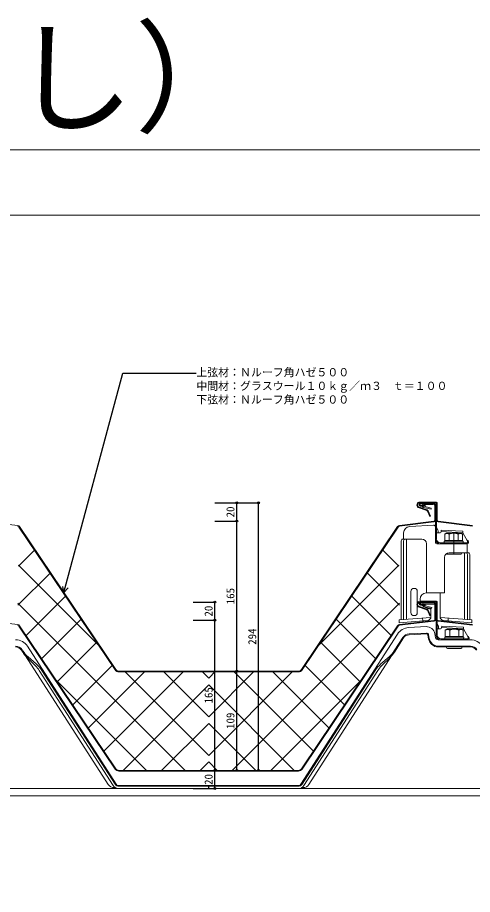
# Model space of a CAD drawing. Units: millimetres at full size, sheet at 1:3. Extents: x -1262 to 3778, y -891 to 1036.
# Drawn here: x 225 to 725, y 73 to 1036 of the extents above; entities that cross this region are included whole.
import ezdxf
from ezdxf.enums import TextEntityAlignment as Align

# ---------------------------------------------------------------- set-up
doc = ezdxf.new("R2010")
doc.units = ezdxf.units.MM
doc.header["$LTSCALE"] = 3
doc.linetypes.add('CHAIN2', pattern=[12, 9, -1, 1, -1])
for name, color, linetype, lineweight in [('0-0_補助1', 4, 'Continuous', 5), ('0-4_寸法線1', 5, 'Continuous', 25), ('0-6_名称1', 5, 'Continuous', 25), ('0-B_屋根1', 6, 'Continuous', 20), ('0-C_屋根2', 3, 'Continuous', 9), ('2-1_裏貼1', 2, 'Continuous', 18), ('2-A_タイトフレーム', 3, 'Continuous', 9), ('2-C_断熱金具', 7, 'Continuous', 5), ('3-0_吊子', 7, 'Continuous', 5), ('4-2_H鋼1', 2, 'Continuous', 18), ('5-B_枠2', 4, 'Continuous', 5)]:
    doc.layers.add(name, color=color, linetype=linetype, lineweight=lineweight)
doc.layers.add('D-C_補助線1', color=4, linetype='Continuous')
doc.styles.add('ＭＳ ゴシック', font='')
doc.styles.get('ＭＳ ゴシック').set_extended_font_data('MS Gothic')

msp = doc.modelspace()

# ---------------------------------------------------------------- linework, layer by layer
at = {"layer": '0-0_補助1'}
msp.add_lwpolyline([(1191.647, 819), (-1194.647, 819), (-1194.647, -819)], dxfattribs=at)
at = {"layer": '0-4_寸法線1'}
for p, q in [((441.851, 502.99), (465.851, 502.99)), ((465.851, 502.99), (489.851, 502.99)), ((465.851, 482.99), (465.851, 502.99)), ((489.851, 208.99), (489.851, 502.99)), ((441.851, 482.99), (465.851, 482.99)), ((441.851, 482.99), (465.851, 482.99)), ((465.851, 317.99), (465.851, 482.99)), ((417.851, 393.99), (441.851, 393.99)), ((441.851, 373.99), (441.851, 393.99)), ((417.851, 373.99), (441.851, 373.99)), ((417.851, 373.99), (441.851, 373.99)), ((441.851, 208.99), (441.851, 373.99)), ((441.851, 317.99), (465.851, 317.99)), ((441.851, 317.99), (465.851, 317.99)), ((465.851, 208.99), (465.851, 317.99)), ((417.851, 208.99), (441.851, 208.99)), ((417.851, 208.99), (441.851, 208.99)), ((441.851, 208.99), (465.851, 208.99)), ((441.851, 188.99), (441.851, 208.99)), ((465.851, 208.99), (489.851, 208.99)), ((417.851, 188.99), (441.851, 188.99))]:
    msp.add_line(p, q, dxfattribs=at)
for centre in [(465.851, 502.99), (489.851, 502.99), (465.851, 482.99), (465.851, 482.99), (441.851, 393.99), (441.851, 373.99), (441.851, 373.99), (465.851, 317.99), (465.851, 317.99), (441.851, 208.99), (441.851, 208.99), (465.851, 208.99), (489.851, 208.99), (441.851, 188.99)]:
    msp.add_circle(centre, 1.05, dxfattribs=at)
at = {"layer": '0-6_名称1'}
for q in [(274.547, 411.017), (280.342, 409.465)]:
    msp.add_line((275.892, 404.445), q, dxfattribs=at)
msp.add_lwpolyline([(275.892, 404.445), (340.446, 645.365), (421.368, 645.365)], dxfattribs=at)
at = {"layer": '0-B_屋根1'}
for p, q in [((667.929, 502.99), (682.429, 502.99)), ((667.929, 502.19), (682.429, 502.19)), ((683.429, 501.19), (683.429, 483.708)), ((684.229, 501.19), (684.229, 483.708)), ((667.929, 500.254), (672.929, 500.254)), ((667.929, 499.454), (672.929, 499.454)), ((672.929, 500.254), (672.929, 499.454)), ((224.967, 478.154), (187.109, 482.716)), ((644.693, 478.155), (682.548, 482.716)), ((644.789, 477.36), (682.548, 481.91)), ((226.432, 476.405), (332.243, 319.396)), ((227.096, 476.853), (332.906, 319.843)), ((642.562, 476.85), (537.019, 319.847)), ((643.226, 476.404), (537.683, 319.401)), ((674.741, 385.385), (665.192, 388.861)), ((665.568, 389.576), (675.015, 386.137)), ((685.229, 394.79), (667.029, 394.79)), ((685.229, 393.99), (667.029, 393.99)), ((667.929, 393.99), (682.429, 393.99)), ((667.929, 393.19), (682.429, 393.19)), ((667.929, 391.254), (672.929, 391.254)), ((667.929, 390.454), (672.929, 390.454)), ((672.929, 391.254), (672.929, 390.454)), ((683.429, 392.19), (683.429, 374.708)), ((684.229, 392.19), (684.229, 374.708)), ((685.429, 374.708), (685.429, 393.79)), ((686.229, 374.708), (686.229, 393.79)), ((676.031, 385.207), (678.814, 379.238)), ((224.967, 369.154), (187.109, 373.716)), ((226.432, 367.405), (332.243, 210.396)), ((227.096, 367.853), (332.906, 210.843)), ((642.562, 367.85), (537.019, 210.847)), ((643.226, 367.404), (537.683, 210.401)), ((644.693, 369.155), (682.548, 373.716)), ((644.789, 368.36), (682.548, 372.91)), ((724.871, 368.36), (687.014, 372.921)), ((724.967, 369.154), (687.109, 373.716)), ((336.379, 317.19), (533.543, 317.19)), ((336.38, 317.99), (533.543, 317.99)), ((336.379, 208.19), (533.543, 208.19)), ((336.38, 208.99), (533.543, 208.99))]:
    msp.add_line(p, q, dxfattribs=at)
msp.add_lwpolyline([(675.306, 384.868), (678.089, 378.9), (678.814, 379.238)], dxfattribs=at)
for centre, radius, start, end in [((667.929, 501.222), 1.768, 90, 270), ((667.929, 501.222), 0.968, 90, 270), ((682.429, 501.19), 1.8, 0, 90), ((682.429, 501.19), 1, 0, 90), ((682.429, 483.708), 1, 276.86999, 0), ((682.429, 483.708), 1.8, 276.86999, 0), ((224.608, 475.176), 2.2, 33.97654, 83.13001), ((224.608, 475.176), 3, 33.97654, 83.13001), ((645.052, 475.176), 3, 96.86999, 146.0895), ((645.052, 475.176), 2.2, 96.86999, 146.0895), ((667.029, 391.541), 3.249, 90, 235.57982), ((667.029, 391.541), 2.449, 90.00009, 233.37631), ((667.929, 392.222), 1.768, 90, 270), ((667.929, 392.222), 0.968, 90, 270), ((674.399, 384.446), 1.8, 25, 70), ((682.429, 392.19), 1.8, 0, 90), ((682.429, 392.19), 1, 0, 90), ((685.229, 393.79), 1, 0, 90), ((685.229, 393.79), 0.2, 0, 90), ((674.399, 384.446), 1, 25, 70), ((224.608, 366.176), 2.2, 33.97654, 83.13001), ((224.608, 366.176), 3, 33.97654, 83.13001), ((645.052, 366.176), 3, 96.86999, 146.0895), ((645.052, 366.176), 2.2, 96.86999, 146.0895), ((682.429, 374.708), 1, 276.86999, 0), ((682.429, 374.708), 1.8, 276.86999, 0), ((687.229, 374.708), 1.8, 180, 263.13001), ((687.229, 374.708), 1, 180, 263.13001), ((336.389, 322.19), 5, 213.97654, 270.11492), ((336.389, 322.19), 4.2, 213.97654, 270.11492), ((533.533, 322.19), 4.2, 270.11492, 326.0895), ((533.533, 322.19), 5, 270.11492, 326.0895), ((336.389, 213.19), 5, 213.97654, 270.11492), ((336.389, 213.19), 4.2, 213.97654, 270.11492), ((533.533, 213.19), 4.2, 270.11492, 326.0895), ((533.533, 213.19), 5, 270.11492, 326.0895)]:
    msp.add_arc(centre, radius, start, end, dxfattribs=at)
at = {"layer": '0-C_屋根2'}
for p, q in [((685.229, 503.79), (667.029, 503.79)), ((685.229, 502.99), (667.029, 502.99)), ((685.429, 483.708), (685.429, 502.79)), ((686.229, 483.708), (686.229, 502.79)), ((674.741, 494.385), (665.192, 497.861)), ((665.568, 498.576), (675.015, 495.137)), ((676.031, 494.207), (678.814, 488.238)), ((724.871, 477.36), (687.014, 481.921)), ((724.967, 478.154), (687.109, 482.716))]:
    msp.add_line(p, q, dxfattribs=at)
msp.add_lwpolyline([(675.306, 493.868), (678.089, 487.9), (678.814, 488.238)], dxfattribs=at)
for centre, radius, start, end in [((667.029, 500.541), 3.249, 90, 235.57982), ((667.029, 500.541), 2.449, 90.00009, 233.37631), ((685.229, 502.79), 1, 0, 90), ((685.229, 502.79), 0.2, 0, 90), ((674.399, 493.446), 1, 25, 70), ((674.399, 493.446), 1.8, 25, 70), ((687.229, 483.708), 1.8, 180, 263.13001), ((687.229, 483.708), 1, 180, 263.13001)]:
    msp.add_arc(centre, radius, start, end, dxfattribs=at)
at = {"layer": '2-1_裏貼1'}
for p, q in [((225.844, 433.391), (243.513, 451.06)), ((644.078, 433.391), (626.41, 451.06)), ((314.113, 346.298), (225.86, 434.551)), ((555.809, 346.298), (644.062, 434.551)), ((225.257, 390.377), (260.594, 425.714)), ((644.666, 390.377), (609.329, 425.714)), ((233.68, 356.374), (277.674, 400.368)), ((636.242, 356.374), (592.248, 400.368)), ((408.995, 208.99), (225.288, 392.696)), ((460.928, 208.99), (644.634, 392.696)), ((250.88, 331.148), (294.755, 375.023)), ((619.042, 331.148), (575.167, 375.023)), ((268.08, 305.921), (311.836, 349.677)), ((601.842, 305.921), (558.087, 349.677)), ((285.28, 280.695), (328.917, 324.332)), ((584.643, 280.695), (541.006, 324.332)), ((366.568, 208.99), (264.744, 310.814)), ((302.48, 255.468), (364.43, 317.418)), ((319.68, 230.242), (407.203, 317.765)), ((434.961, 225.45), (343.166, 317.245)), ((434.961, 267.876), (385.251, 317.587)), ((434.961, 310.303), (427.336, 317.928)), ((434.961, 310.303), (442.587, 317.928)), ((434.961, 267.876), (484.672, 317.587)), ((434.961, 225.45), (526.757, 317.245)), ((550.243, 230.242), (462.72, 317.765)), ((503.354, 208.99), (605.179, 310.814)), ((567.443, 255.468), (505.493, 317.418)), ((340.855, 208.99), (434.961, 303.097)), ((529.068, 208.99), (434.961, 303.097)), ((383.281, 208.99), (434.961, 260.67)), ((486.641, 208.99), (434.961, 260.67)), ((425.708, 208.99), (434.961, 218.244)), ((444.215, 208.99), (434.961, 218.244))]:
    msp.add_line(p, q, dxfattribs=at)
at = {"layer": '2-A_タイトフレーム'}
for p, q in [((654.755, 365.914), (673.815, 366.913)), ((536.305, 193.784), (642.533, 358.824)), ((655.124, 358.876), (674.184, 359.875)), ((655.169, 358.022), (674.228, 359.021)), ((675.885, 357.703), (676.609, 353.597)), ((676.727, 357.852), (677.451, 353.745)), ((683.668, 359.076), (684.392, 354.969)), ((638.908, 340.17), (648.459, 355.01)), ((639.141, 338.953), (649.178, 354.547)), ((722.745, 352.49), (687.346, 352.49)), ((230.551, 338.9), (229.134, 341.102)), ((230.783, 340.119), (229.852, 341.565)), ((333.352, 193.784), (235.779, 345.379)), ((722.745, 345.442), (687.346, 345.442)), ((722.745, 344.587), (687.346, 344.587)), ((324.66, 193.431), (233.616, 334.882)), ((234.913, 333.513), (244.628, 323.84)), ((236.497, 333.592), (245.386, 326.002)), ((544.997, 193.431), (636.042, 334.882)), ((633.161, 333.592), (624.272, 326.002)), ((634.745, 333.513), (625.03, 323.84)), ((330.035, 192.431), (248.686, 318.818)), ((332.126, 193.784), (251.611, 318.875)), ((537.532, 193.784), (618.046, 318.875)), ((539.623, 192.431), (620.971, 318.818)), ((330.967, 189.99), (332.6, 189.99)), ((334.557, 192.49), (434.961, 192.49)), ((336.33, 191.49), (434.961, 191.49)), ((336.33, 188.99), (434.961, 188.99)), ((434.829, 188.99), (434.829, 192.49)), ((535.101, 192.49), (434.829, 192.49)), ((533.327, 191.49), (434.829, 191.49)), ((533.316, 188.99), (434.829, 188.99)), ((434.961, 188.99), (434.961, 192.49)), ((538.691, 189.99), (537.058, 189.99))]:
    msp.add_line(p, q, dxfattribs=at)
for centre, radius, start, end in [((674.312, 357.426), 9.5, 10, 93), ((655.567, 350.435), 15.5, 93, 147.23277), ((655.567, 350.435), 8.452, 93, 147.23277), ((655.567, 350.435), 7.597, 93, 147.23277), ((674.312, 357.426), 2.452, 10, 93), ((674.312, 357.426), 1.597, 10, 93), ((222.745, 336.99), 15.5, 32.76723, 90), ((687.346, 355.49), 10.903, 190, 270), ((687.346, 355.49), 10.048, 190, 270), ((687.346, 355.49), 3, 190, 270), ((722.745, 336.99), 15.5, 32.76723, 90), ((222.745, 336.99), 8.452, 32.76723, 90), ((222.745, 336.99), 7.597, 32.76723, 90), ((257.845, 356.543), 32.5, 212.76723, 225.12245), ((255.976, 356.407), 30, 212.76723, 229.50957), ((613.681, 356.407), 30, 310.49043, 327.23277), ((611.813, 356.543), 32.5, 314.87755, 327.23277), ((722.745, 336.99), 8.452, 32.76723, 90), ((722.745, 336.99), 7.597, 32.76723, 90), ((223.46, 302.582), 30, 32.76723, 45.12245), ((224.283, 301.285), 32.5, 32.76723, 49.50957), ((645.375, 301.285), 32.5, 130.49043, 147.23277), ((646.198, 302.581), 30, 134.87755, 147.23277), ((330.967, 197.49), 7.5, 212.76723, 270), ((336.33, 196.49), 5, 212.76723, 270), ((337.557, 196.49), 5, 212.76723, 270), ((532.101, 196.49), 5, 270, 327.23277), ((533.327, 196.49), 5, 270, 327.23277), ((538.691, 197.49), 7.5, 270, 327.23277), ((336.342, 196.49), 7.5, 212.76723, 270), ((533.316, 196.49), 7.5, 270, 327.23277)]:
    msp.add_arc(centre, radius, start, end, dxfattribs=at)
at = {"layer": '2-C_断熱金具'}
for p, q in [((682.124, 478.38), (655.862, 477.004)), ((684.229, 476.383), (684.229, 459.49)), ((652.229, 462.99), (647.608, 462.99)), ((649.229, 470.013), (649.229, 462.99)), ((669.229, 462.99), (649.229, 462.99)), ((652.229, 462.99), (652.229, 374.875)), ((646.34, 459.99), (646.34, 374.411)), ((649.059, 459.99), (649.059, 374.625)), ((674.229, 457.99), (674.229, 403.99)), ((674.229, 457.99), (674.229, 403.99)), ((714.729, 457.99), (685.729, 457.99)), ((719.229, 457.99), (714.729, 457.99)), ((719.229, 457.99), (719.229, 447.99)), ((719.229, 447.99), (699.229, 447.99)), ((716.229, 374.875), (716.229, 447.99)), ((716.229, 447.99), (720.85, 447.99)), ((719.398, 444.99), (719.398, 374.625)), ((722.117, 444.99), (722.117, 374.411)), ((694.229, 442.99), (694.229, 403.99)), ((674.229, 422.879), (674.229, 416.638)), ((657.229, 405.49), (657.229, 382.49)), ((664.229, 405.49), (664.229, 382.49)), ((667.229, 397.19), (667.229, 393.983)), ((674.029, 403.99), (679.229, 403.99)), ((694.229, 403.99), (674.229, 403.99)), ((689.229, 403.99), (689.229, 377.688)), ((668.634, 391.333), (673.666, 387.926)), ((679.229, 386.19), (679.229, 377.688)), ((644.202, 374.243), (679.168, 376.995)), ((670.122, 376.283), (670.357, 373.292)), ((724.256, 374.243), (689.289, 376.995)), ((698.336, 376.283), (698.101, 373.292)), ((644.202, 374.243), (644.437, 371.252)), ((644.437, 371.252), (675.543, 373.7)), ((724.02, 371.252), (692.915, 373.7)), ((724.256, 374.243), (724.02, 371.252))]:
    msp.add_line(p, q, dxfattribs=at)
for centre, radius, start, end in [((656.229, 470.013), 7, 93, 180), ((682.229, 476.383), 2, 0, 92.99998), ((669.229, 457.99), 5, 0, 90), ((685.729, 459.49), 1.5, 180, 270), ((699.229, 442.99), 5, 90, 180), ((660.729, 405.49), 3.5, 0, 180), ((674.029, 397.19), 6.8, 90, 180), ((670.429, 393.983), 3.2, 180, 235.893), ((680.83, 401.105), 15, 241.46876, 263.87188), ((660.729, 382.49), 3.5, 180, 0), ((675.229, 377.688), 4, 274.5, 0), ((693.229, 377.688), 4, 180, 265.5)]:
    msp.add_arc(centre, radius, start, end, dxfattribs=at)
for centre, start_param, end_param in [((647.608, 459.99), 3.1415927, 4.712389), ((650.327, 459.99), 3.1415927, 4.712389), ((718.131, 444.99), 1.5707963, 3.1415927), ((720.85, 444.99), 1.5707963, 3.1415927)]:
    msp.add_ellipse(centre, major_axis=(0, -3), ratio=0.422618, start_param=start_param, end_param=end_param, dxfattribs=at)
at = {"layer": '3-0_吊子'}
for p, q in [((681.729, 502.19), (671.306, 502.19)), ((669.306, 500.1), (669.306, 500.19)), ((669.87, 498.7), (669.774, 498.814)), ((670.506, 499.99), (670.506, 499.809)), ((670.748, 499.52), (670.506, 499.809)), ((670.957, 498.036), (671.112, 498.001)), ((679.369, 496.118), (671.112, 498.001)), ((671.361, 499.175), (679.636, 497.288)), ((681.729, 500.99), (671.506, 500.99)), ((679.636, 497.288), (679.369, 496.118)), ((684.229, 498.49), (684.229, 463.19)), ((684.229, 495.317), (685.429, 495.317)), ((685.429, 498.507), (685.429, 463.19)), ((685.429, 475.99), (686.712, 473.424)), ((690.422, 472.929), (690.318, 470.938)), ((690.422, 472.929), (714.389, 471.672)), ((685.429, 469.99), (689.319, 469.99)), ((687.029, 472.082), (687.029, 469.99)), ((690.338, 471.331), (714.305, 470.075)), ((695.979, 469.49), (694.414, 468.587)), ((694.414, 461.49), (694.414, 468.587)), ((695.979, 469.49), (712.479, 469.49)), ((699.321, 461.49), (699.321, 468.587)), ((709.136, 461.49), (709.136, 468.587)), ((712.479, 469.49), (714.044, 468.587)), ((714.044, 461.49), (714.044, 468.587)), ((714.389, 471.672), (714.305, 470.075)), ((719.429, 460.79), (714.305, 470.075)), ((689.429, 459.19), (719.429, 459.19)), ((689.429, 457.99), (719.429, 457.99)), ((693.729, 460.982), (698.802, 461.482)), ((693.729, 460.982), (693.908, 459.161)), ((714.552, 459.19), (693.908, 459.19)), ((694.414, 461.49), (714.044, 461.49)), ((714.552, 459.19), (714.729, 460.982)), ((718.601, 462.29), (718.629, 462.29)), ((719.429, 460.79), (719.429, 459.19)), ((720.629, 460.29), (720.629, 459.19)), ((696.729, 446.393), (711.729, 446.393)), ((712.729, 447.99), (712.729, 447.393)), ((669.906, 390.9), (669.906, 390.99)), ((670.47, 389.5), (670.374, 389.614)), ((671.106, 390.79), (671.106, 390.609)), ((671.348, 390.32), (671.106, 390.609)), ((671.557, 388.836), (671.712, 388.8)), ((679.969, 386.918), (671.712, 388.8)), ((682.329, 392.99), (671.906, 392.99)), ((671.961, 389.975), (680.236, 388.088)), ((682.329, 391.79), (672.106, 391.79)), ((680.236, 388.088), (679.969, 386.918)), ((684.829, 389.29), (684.829, 357.69)), ((684.829, 386.117), (686.029, 386.117)), ((686.029, 389.307), (686.029, 357.69)), ((686.029, 370.49), (687.312, 367.924)), ((687.629, 366.582), (687.629, 364.49)), ((691.022, 367.429), (690.918, 365.438)), ((691.022, 367.429), (714.989, 366.172)), ((686.029, 364.49), (689.919, 364.49)), ((690.938, 365.831), (714.905, 364.575)), ((696.579, 363.99), (695.014, 363.087)), ((695.014, 355.99), (695.014, 363.087)), ((696.579, 363.99), (713.079, 363.99)), ((699.921, 355.99), (699.921, 363.087)), ((709.736, 355.99), (709.736, 363.087)), ((713.079, 363.99), (714.644, 363.087)), ((714.644, 355.99), (714.644, 363.087)), ((714.989, 366.172), (714.905, 364.575)), ((720.029, 355.29), (714.905, 364.575)), ((719.201, 356.79), (719.229, 356.79)), ((690.029, 353.69), (720.029, 353.69)), ((690.029, 352.49), (720.029, 352.49)), ((694.329, 355.482), (699.402, 355.982)), ((694.329, 355.482), (694.508, 353.661)), ((715.152, 353.69), (694.508, 353.69)), ((695.014, 355.99), (714.644, 355.99)), ((715.152, 353.69), (715.329, 355.482)), ((720.029, 355.29), (720.029, 353.69)), ((721.229, 354.79), (721.229, 353.69)), ((696.329, 344.588), (696.329, 343.99)), ((697.329, 342.99), (712.329, 342.99)), ((713.329, 344.588), (713.329, 343.99))]:
    msp.add_line(p, q, dxfattribs=at)
at = {"layer": '3-0_吊子', "linetype": 'CHAIN2'}
msp.add_line((704.229, 446.393), (704.229, 469.49), dxfattribs=at)
at = {"layer": '3-0_吊子'}
for points in [[(693.729, 460.982), (714.729, 460.982), (709.655, 461.482)], [(694.329, 355.482), (715.329, 355.482), (710.255, 355.982)]]:
    msp.add_lwpolyline(points, dxfattribs=at)
for centre, radius, start, end in [((671.306, 500.19), 2, 90, 180), ((681.729, 498.49), 3.7, 0, 90), ((671.306, 500.1), 2, 180, 220), ((671.402, 499.986), 2, 220.00029, 257.15662), ((671.506, 499.99), 1, 90, 180), ((671.514, 500.163), 1, 220, 261.15659), ((681.729, 498.49), 2.5, 0, 90), ((684.029, 472.082), 3, 0, 26.56505), ((689.429, 463.19), 5.2, 180, 270), ((689.429, 463.19), 4, 180, 270), ((689.319, 470.99), 1, 270, 357), ((696.868, 464.337), 4.907, 59.99994, 120.00006), ((704.229, 455.711), 13.779, 69.13594, 110.86406), ((711.59, 464.337), 4.907, 59.99994, 120.00006), ((698.979, 459.69), 1.8, 90, 95.62833), ((709.479, 459.69), 1.8, 84.37167, 90), ((718.629, 460.29), 2, 0, 90), ((719.429, 459.19), 1.2, 270, 0), ((696.729, 447.393), 1, 218.8743, 270), ((711.729, 447.393), 1, 270, 0), ((671.906, 390.99), 2, 90, 180), ((671.906, 390.9), 2, 180, 220), ((672.002, 390.786), 2, 220.00029, 257.15662), ((672.106, 390.79), 1, 90, 180), ((672.114, 390.963), 1, 220, 261.15659), ((682.329, 389.29), 3.7, 0, 90), ((682.329, 389.29), 2.5, 0, 90), ((684.629, 366.582), 3, 0, 26.56505), ((690.029, 357.69), 5.2, 180, 270), ((690.029, 357.69), 4, 180, 270), ((689.919, 365.49), 1, 270, 357), ((697.468, 358.837), 4.907, 59.99994, 120.00006), ((704.829, 350.211), 13.779, 69.13594, 110.86406), ((712.19, 358.837), 4.907, 59.99994, 120.00006), ((719.229, 354.79), 2, 0, 90), ((699.579, 354.19), 1.8, 90, 95.62833), ((710.079, 354.19), 1.8, 84.37167, 90), ((720.029, 353.69), 1.2, 270, 0), ((697.329, 343.99), 1, 180, 270), ((712.329, 343.99), 1, 270, 0)]:
    msp.add_arc(centre, radius, start, end, dxfattribs=at)
at = {"layer": '4-2_H鋼1'}
for p, q in [((-445.671, 188.99), (934.961, 188.99)), ((-445.671, 180.99), (934.961, 180.99))]:
    msp.add_line(p, q, dxfattribs=at)
at = {"layer": '5-B_枠2'}
msp.add_lwpolyline([(-1261.5, 891), (1258.5, 891), (1258.5, -891), (-1261.5, -891)], close=True, dxfattribs=at)

# ---------------------------------------------------------------- texts
at = {"layer": '0-4_寸法線1', "style": 'ＭＳ ゴシック'}
for s, p in [('20', (465.851, 486.99)), ('165', (465.851, 391.49)), ('20', (441.851, 377.99)), ('294', (489.851, 346.99)), ('165', (441.851, 282.49)), ('109', (465.851, 254.49)), ('20', (441.851, 192.99))]:
    msp.add_text(s, height=8.798, rotation=90, dxfattribs=at).set_placement(p, align=Align.BOTTOM_LEFT)
at = {"layer": '0-6_名称1', "style": 'ＭＳ ゴシック'}
for s, p in [('上弦材：Ｎルーフ角ハゼ５００\u3000\u3000\u3000\u3000\u3000', (421.368, 639.365)), ('中間材：グラスウール１０ｋｇ／ｍ３\u3000ｔ＝１００', (421.368, 624.365)), ('下弦材：Ｎルーフ角ハゼ５００\u3000\u3000\u3000\u3000\u3000', (421.368, 609.365))]:
    msp.add_text(s, height=8.798, dxfattribs=at).set_placement(p, align=Align.BOTTOM_LEFT)
at = {"layer": 'D-C_補助線1', "style": 'ＭＳ ゴシック'}
msp.add_text('ケラバ部（パラペット無し）', height=98.97, dxfattribs=at).set_placement((-1266.54, 891), align=Align.BOTTOM_LEFT)

doc.saveas('drawing.dxf')
